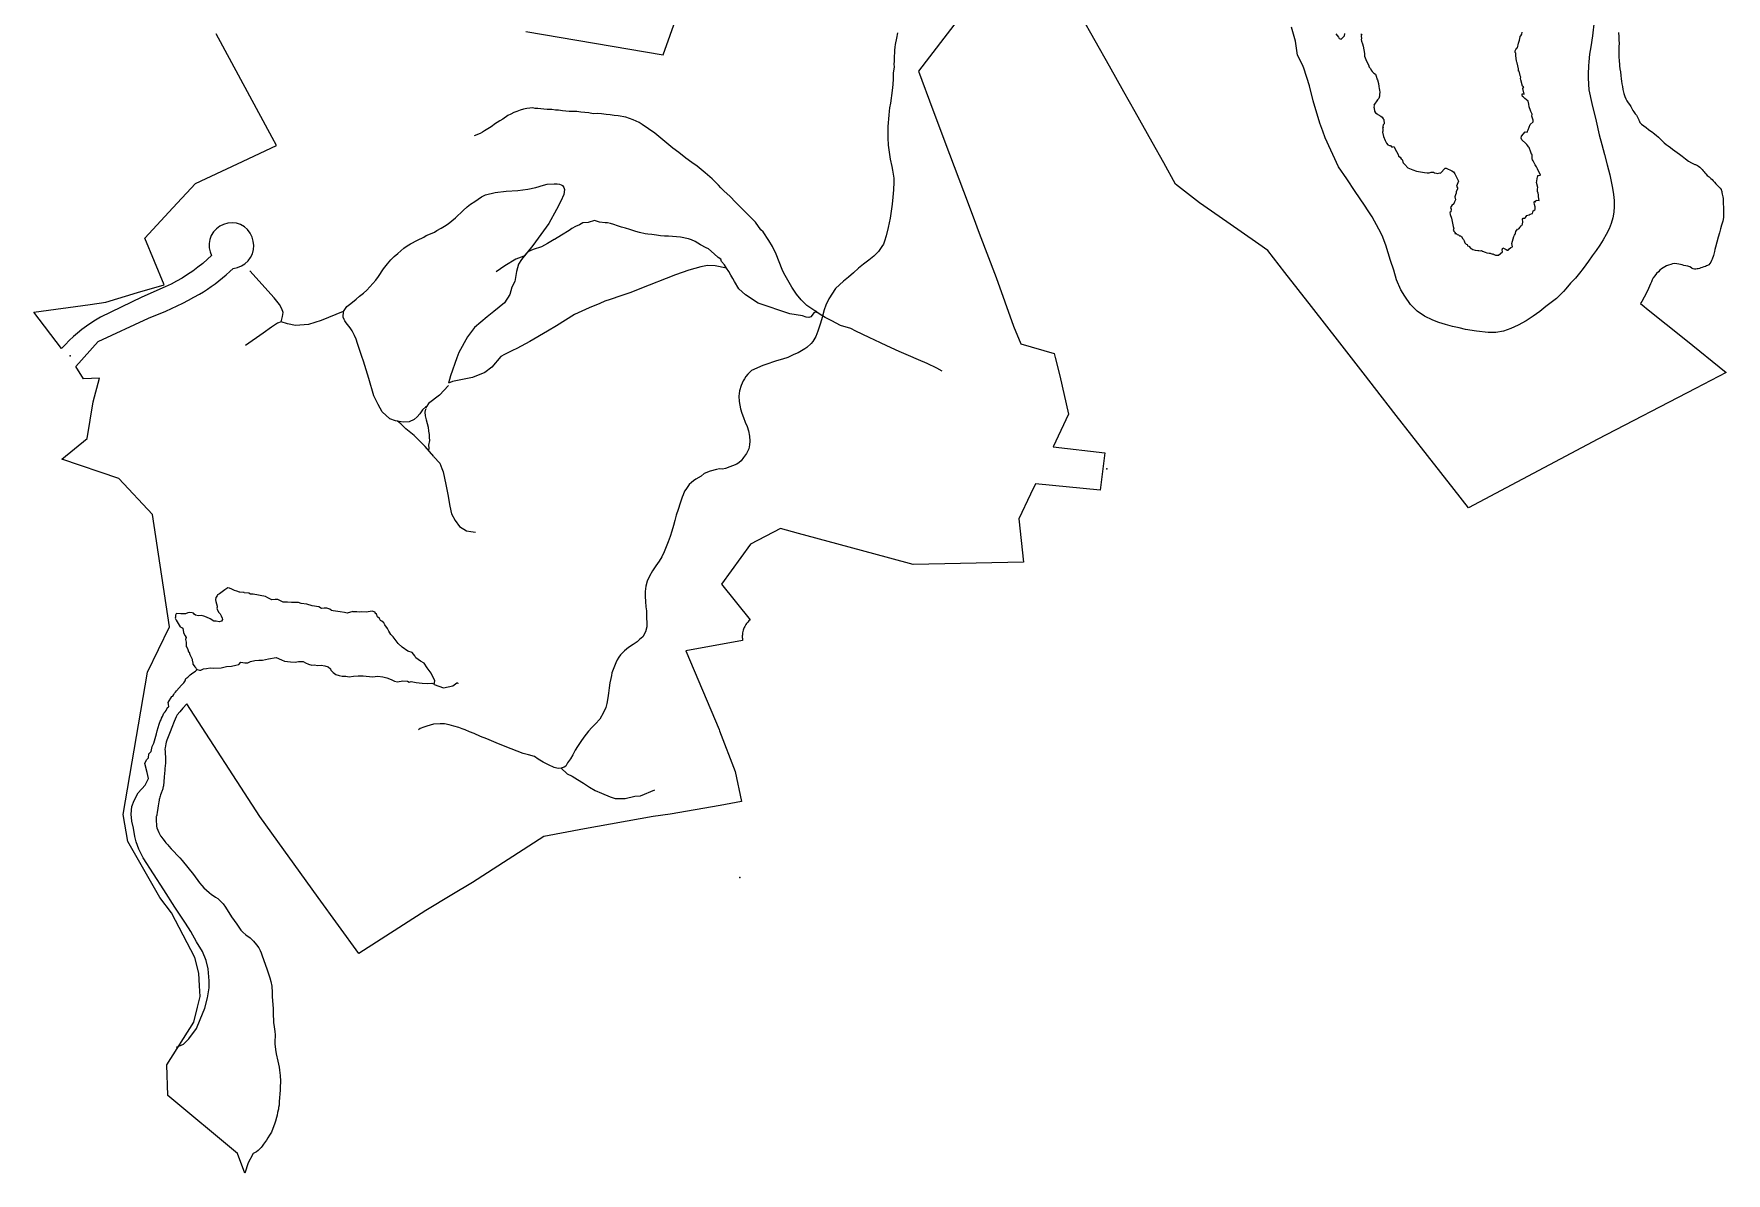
# Model space of a CAD drawing. Header units: inches. Extents: x 11269096 to 11303252, y 3653903 to 3686752.
# Drawn here: x 11270849 to 11274791, y 3675170 to 3677823 of the extents above; entities that cross this region are included whole.
import ezdxf

# ---------------------------------------------------------------- set-up
doc = ezdxf.new("R2010")
doc.units = ezdxf.units.IN
doc.header["$MEASUREMENT"] = 0
for name, color, linetype in [('Park', 105, 'Continuous'), ('RecreationAccess', 231, 'Continuous'), ('Trail', 202, 'Continuous')]:
    doc.layers.add(name, color=color, linetype=linetype)

msp = doc.modelspace()

# ---------------------------------------------------------------- linework, layer by layer
at = {"layer": 'Park'}
for points in [[(11271995, 3677828.2), (11272315.1, 3677774.4), (11272408.9, 3678038.7)], [(11274540.7, 3677825.9), (11274540.8, 3677822.9), (11274540.9, 3677819.6), (11274541.1, 3677815.6), (11274541.3, 3677810.7), (11274541.5, 3677806.6), (11274541.7, 3677802.9), (11274541.7, 3677799.3), (11274541.5, 3677794.8), (11274541.4, 3677790), (11274541.2, 3677785.1), (11274541.1, 3677780.6), (11274541.1, 3677776.6), (11274541.3, 3677772.6), (11274541.5, 3677767.9), (11274541.9, 3677762), (11274542.1, 3677757.5), (11274542.4, 3677753.9), (11274542.7, 3677750.9), (11274543.1, 3677748.2), (11274543.9, 3677741.7), (11274544.8, 3677734.4), (11274545.7, 3677726.4), (11274546.7, 3677718.2), (11274547.5, 3677712.7), (11274548.5, 3677707), (11274549.6, 3677700.6), (11274550.9, 3677693.4), (11274552, 3677687), (11274552.7, 3677684.2), (11274553.3, 3677681.7), (11274555, 3677676.8), (11274557.3, 3677671.6), (11274560, 3677666.9), (11274563.1, 3677662.6), (11274566.2, 3677658.4), (11274569.1, 3677654.2), (11274570.8, 3677651.1), (11274572.4, 3677647.9), (11274574.1, 3677644.7), (11274576.1, 3677641.4), (11274579.2, 3677637.1), (11274582.1, 3677633.3), (11274585, 3677628.9), (11274587.9, 3677622.6), (11274588, 3677622.2), (11274588.1, 3677621.8), (11274588.2, 3677621.5), (11274588.3, 3677621.2), (11274590.4, 3677616.9), (11274594.4, 3677612.7), (11274599.4, 3677608.6), (11274604.7, 3677604.6), (11274610.4, 3677600.4), (11274615.7, 3677596.7), (11274619.8, 3677593.7), (11274621.2, 3677592.6), (11274627.9, 3677587.4), (11274633.9, 3677582.1), (11274638.6, 3677577.4), (11274642.8, 3677573.2), (11274647.1, 3677569.2), (11274651.4, 3677565.6), (11274656.2, 3677561.9), (11274661.2, 3677558.2), (11274666.3, 3677554.6), (11274671.7, 3677550.6), (11274676.9, 3677546.9), (11274682.3, 3677542.9), (11274688.5, 3677538.2), (11274696.5, 3677532.1), (11274703.6, 3677526.9), (11274710.6, 3677522.6), (11274718.5, 3677519), (11274719.6, 3677518.6), (11274719.9, 3677518.4), (11274721.3, 3677517.9), (11274722.6, 3677517.4), (11274723.9, 3677516.8), (11274724.5, 3677516.4), (11274726.8, 3677515.1), (11274729.5, 3677512.9), (11274732.3, 3677510.2), (11274735.5, 3677507), (11274738, 3677504.2), (11274740, 3677501.6), (11274741.8, 3677499.2), (11274743.7, 3677496.8), (11274747.3, 3677493.2), (11274751.4, 3677489.7), (11274755.3, 3677486.5), (11274758.5, 3677483.8), (11274760.9, 3677481.1), (11274763.7, 3677477.9), (11274766.8, 3677474.1), (11274770.7, 3677470), (11274774.3, 3677466.5), (11274777.3, 3677463.5), (11274779.4, 3677460.4), (11274780.7, 3677456.8), (11274780.8, 3677456.4), (11274780.8, 3677456.1), (11274780.9, 3677455.9), (11274780.9, 3677455.6), (11274781.1, 3677454.3), (11274781.3, 3677452.9), (11274781.6, 3677451.5), (11274781.9, 3677450), (11274782.8, 3677446.3), (11274783.6, 3677443.1), (11274784.2, 3677439.6), (11274784.5, 3677435.2), (11274784.5, 3677430.6), (11274784.5, 3677430.1), (11274784.5, 3677428.9), (11274784.4, 3677425.2), (11274785.3, 3677421.4), (11274785.2, 3677395.1), (11274783.1, 3677386.5), (11274780.7, 3677377.7), (11274778.2, 3677368.8), (11274775.5, 3677359.7), (11274772.5, 3677349.8), (11274769.3, 3677337.8), (11274766.3, 3677325.9), (11274765.1, 3677320.9), (11274763.9, 3677316.1), (11274761.4, 3677307.2), (11274758.3, 3677298.4), (11274756.9, 3677295), (11274755.2, 3677291.6), (11274753.1, 3677288.4), (11274750.5, 3677285.4), (11274748.1, 3677283.6), (11274745.6, 3677282.4), (11274742.7, 3677281.5), (11274739.5, 3677280.4), (11274735.6, 3677278.9), (11274732.2, 3677277.8), (11274729, 3677276.9), (11274725.9, 3677276.1), (11274723.3, 3677275.5), (11274720.4, 3677275.1), (11274717.4, 3677275.1), (11274714.1, 3677275.8), (11274712.9, 3677276.3), (11274712, 3677276.9), (11274711.3, 3677277.6), (11274710.5, 3677278.4), (11274706.4, 3677280.8), (11274701.9, 3677282.3), (11274697.1, 3677283.1), (11274692.5, 3677283.9), (11274688.7, 3677284.9), (11274685, 3677285.9), (11274681.1, 3677286.9), (11274676.5, 3677287.8), (11274671.1, 3677288), (11274666.5, 3677287.4), (11274662.1, 3677286.1), (11274657.1, 3677284.4), (11274652.3, 3677282.5), (11274648, 3677280.4), (11274644.3, 3677278), (11274640.9, 3677275.6), (11274637, 3677272.4), (11274633.3, 3677268.9), (11274629.3, 3677264.7), (11274624.9, 3677259.6), (11274621.3, 3677254.6), (11274619, 3677250.1), (11274617.2, 3677245.7), (11274615.3, 3677240.9), (11274610.4, 3677230.2), (11274605.3, 3677219.9), (11274600, 3677209.8), (11274594.7, 3677199.9), (11274592.4, 3677196.6), (11274591.6, 3677195.2), (11274600.4, 3677188.1), (11274606, 3677183.6), (11274697.4, 3677110.2), (11274791.2, 3677034.7), (11274719.5, 3676997.3), (11274492.3, 3676878.7), (11274191, 3676718.9), (11274157.7, 3676761.6), (11274095.4, 3676841.3), (11274022.6, 3676934.4), (11273971.8, 3676999.5), (11273950.9, 3677026.3), (11273891, 3677103.2), (11273825.1, 3677187.9), (11273763.4, 3677267), (11273723.4, 3677318.4), (11273702.6, 3677332.9), (11273627.8, 3677385), (11273564.3, 3677429.2), (11273508.3, 3677473.1), (11273481.3, 3677522.6), (11273454.1, 3677570.9), (11273414.7, 3677641.2), (11273388.5, 3677687.8), (11273354.8, 3677747.7), (11273254.9, 3677925.6)], [(11273002.1, 3677856.6), (11272910, 3677736.4), (11272943.7, 3677646.3), (11272982.3, 3677543.1), (11273014.7, 3677456.3), (11273037.1, 3677396.6), (11273051.2, 3677359.1), (11273090.5, 3677255.2), (11273131.4, 3677142.2), (11273148.7, 3677101.1), (11273226.1, 3677078.2), (11273228.2, 3677069.6), (11273238.8, 3677026.3), (11273259.4, 3676937.6), (11273224, 3676860.9), (11273344.3, 3676847.2), (11273333.3, 3676760.1), (11273182.2, 3676774.9), (11273170.9, 3676750.9), (11273143.8, 3676693.3), (11273154.2, 3676592.5), (11272897.3, 3676587.2), (11272843.5, 3676601.8), (11272720, 3676635.4), (11272630.5, 3676659.7), (11272588.8, 3676671.1), (11272518.5, 3676634.6), (11272450.9, 3676541.5), (11272518.2, 3676458.4), (11272515, 3676455.7), (11272512.3, 3676452.6), (11272509.5, 3676449.5), (11272508, 3676447.3), (11272506.9, 3676445.7), (11272505.5, 3676443.1), (11272504.1, 3676440.3), (11272502.6, 3676436.9), (11272501.8, 3676433.9), (11272500.9, 3676431), (11272500.2, 3676427.7), (11272499.7, 3676423.7), (11272499.6, 3676421.1), (11272499.6, 3676417.4), (11272499.8, 3676414.6), (11272500.4, 3676410.4), (11272367.7, 3676385.8), (11272445.9, 3676202.5), (11272446.8, 3676200.1), (11272482.6, 3676105.3), (11272497.9, 3676035.3), (11272448.4, 3676025.6), (11272331.7, 3676005.4), (11272291.8, 3676000), (11272131.9, 3675971.3), (11272037.3, 3675953.9), (11271871.2, 3675846.9), (11271822.7, 3675817.5), (11271762.8, 3675781.1), (11271606.4, 3675681.2), (11271511.5, 3675811.8), (11271375.8, 3676000), (11271205.5, 3676262.9), (11271196.5, 3676252.5), (11271189.1, 3676243.8), (11271183.6, 3676236.9), (11271180.8, 3676232.4), (11271178.4, 3676227.1), (11271176, 3676221.4), (11271171.2, 3676207.8), (11271166.8, 3676197.1), (11271161.9, 3676186), (11271158.8, 3676178.3), (11271157.5, 3676173.7), (11271156.5, 3676169.1), (11271155, 3676160.1), (11271154.9, 3676157), (11271155, 3676152), (11271155.4, 3676145.6), (11271155.8, 3676140.3), (11271155.9, 3676135.6), (11271156, 3676129.1), (11271155.8, 3676125.4), (11271155.3, 3676117.7), (11271154.8, 3676112.9), (11271154.4, 3676108.2), (11271153.1, 3676092.8), (11271152.3, 3676081.1), (11271152, 3676078.4), (11271151.6, 3676075.1), (11271151.2, 3676072), (11271150.7, 3676069.4), (11271150.5, 3676068.4), (11271150.1, 3676067), (11271149.5, 3676064.5), (11271148.8, 3676062.5), (11271148.2, 3676060.5), (11271147.4, 3676058.3), (11271146.7, 3676056.6), (11271145.8, 3676054.7), (11271144.1, 3676050.4), (11271143.3, 3676047.4), (11271142.6, 3676044.9), (11271142, 3676042.4), (11271141.6, 3676040.1), (11271141.1, 3676037.9), (11271140.5, 3676034.5), (11271139.7, 3676029.6), (11271138.9, 3676025.2), (11271138.1, 3676019.4), (11271136.7, 3676009.6), (11271136.6, 3676008.6), (11271136.1, 3676005.9), (11271135.6, 3676003.3), (11271134.9, 3676000.7), (11271134.7, 3676000.5), (11271134.4, 3676000), (11271134.2, 3675997.1), (11271134.4, 3675989.8), (11271135.2, 3675981.1), (11271135.4, 3675977.9), (11271136.1, 3675973.8), (11271137.9, 3675968.4), (11271140.4, 3675962.9), (11271144.6, 3675955.3), (11271145, 3675954.5), (11271149.6, 3675948.2), (11271150.3, 3675947.3), (11271154.8, 3675941.9), (11271157.1, 3675939.2), (11271161.2, 3675934.5), (11271164, 3675931.3), (11271169.6, 3675925.1), (11271189.1, 3675904.1), (11271195, 3675897.4), (11271221.5, 3675864.8), (11271235.1, 3675846.1), (11271240.5, 3675839.2), (11271245.5, 3675833.9), (11271251.2, 3675828.6), (11271257.8, 3675823.1), (11271263.1, 3675818.9), (11271267.1, 3675816), (11271272.4, 3675812.6), (11271277.7, 3675809), (11271282.9, 3675804.9), (11271290.4, 3675797), (11271295.9, 3675789), (11271309.9, 3675766.9), (11271322.1, 3675749.1), (11271328.2, 3675740.2), (11271331.8, 3675735.6), (11271336.1, 3675730.7), (11271343.1, 3675725), (11271353.1, 3675717.6), (11271361.1, 3675710.2), (11271368.2, 3675701.4), (11271373.1, 3675694.5), (11271376.7, 3675688.2), (11271379.1, 3675682.6), (11271381.6, 3675675.8), (11271391.8, 3675645.7), (11271398.9, 3675624.5), (11271401.7, 3675615.6), (11271403.4, 3675604.9), (11271404.3, 3675590.6), (11271404.8, 3675581.2), (11271406.7, 3675551.9), (11271407.2, 3675536.8), (11271407.3, 3675526.7), (11271407.8, 3675519.6), (11271408.4, 3675515.8), (11271410.7, 3675499.8), (11271411.2, 3675491.8), (11271411.2, 3675487.5), (11271410.7, 3675478.6), (11271410.7, 3675470.6), (11271412.1, 3675457.7), (11271414.1, 3675447.1), (11271417.9, 3675430.4), (11271420.6, 3675416.4), (11271421.6, 3675409.8), (11271423.2, 3675397.1), (11271423.9, 3675383.8), (11271423.5, 3675369), (11271423.1, 3675362.6), (11271421.2, 3675336.1), (11271420.5, 3675328.3), (11271419.6, 3675322.3), (11271419, 3675318.3), (11271418.5, 3675316.1), (11271417.3, 3675310.5), (11271415.9, 3675304.4), (11271414.5, 3675299.3), (11271412.3, 3675290.9), (11271410.8, 3675286.1), (11271408, 3675277.6), (11271406.4, 3675273.8), (11271402.6, 3675265.1), (11271398.6, 3675258.4), (11271394.7, 3675251.7), (11271391.1, 3675246.3), (11271389.3, 3675243.6), (11271384.6, 3675237), (11271381.3, 3675232.4), (11271378.6, 3675229.3), (11271375.8, 3675226.1), (11271371.8, 3675222.1), (11271368.4, 3675219.2), (11271358.4, 3675214.3), (11271359.5, 3675213), (11271358.7, 3675212.5), (11271348.6, 3675193.4), (11271341.1, 3675169.6), (11271323.6, 3675215.5), (11271161.8, 3675350.8), (11271159.4, 3675421.7), (11271221.8, 3675521.6), (11271230.6, 3675556.3), (11271236.5, 3675581.2), (11271235.6, 3675605.7), (11271233.9, 3675635.4), (11271224.5, 3675671.5), (11271170, 3675775.7), (11271142.8, 3675811.8), (11271068, 3675941.7), (11271057.8, 3676005), (11271113.8, 3676336.3), (11271165.5, 3676441.7), (11271125.8, 3676703.6), (11271047, 3676787.4), (11270914.4, 3676832.4), (11270973.7, 3676880.5), (11270987.6, 3676965.8), (11271002.1, 3677021.2), (11270965.2, 3677019.6), (11270947.3, 3677048.2), (11270999.4, 3677106.9), (11271116.2, 3677160.7), (11271129.8, 3677166), (11271143.3, 3677171.6), (11271156.7, 3677177.3), (11271170, 3677183.3), (11271183.2, 3677189.5), (11271196.4, 3677195.9), (11271209.4, 3677202.6), (11271222.3, 3677209.4), (11271235, 3677216.4), (11271244.4, 3677222.3), (11271253.7, 3677228.4), (11271262.8, 3677234.7), (11271271.7, 3677241.2), (11271280.5, 3677247.9), (11271289.1, 3677254.9), (11271297.6, 3677262), (11271305.8, 3677269.4), (11271313.9, 3677276.9), (11271323.7, 3677278.9), (11271332.8, 3677282.4), (11271341.1, 3677287.6), (11271348.3, 3677294.3), (11271354.1, 3677302.2), (11271358.4, 3677311), (11271360.9, 3677320.5), (11271361.5, 3677330.3), (11271360.3, 3677340), (11271357.9, 3677349.9), (11271353.5, 3677359.1), (11271347.4, 3677367.1), (11271339.8, 3677373.8), (11271331, 3677378.8), (11271321.3, 3677381.9), (11271311.3, 3677383.1), (11271301.2, 3677382.1), (11271291.5, 3677379.2), (11271282.5, 3677375), (11271274.5, 3677369.2), (11271267.8, 3677361.9), (11271262.6, 3677353.5), (11271259.1, 3677344.3), (11271257.5, 3677334.5), (11271257.8, 3677324.6), (11271260, 3677315), (11271263.5, 3677306.9), (11271254, 3677298.1), (11271242.9, 3677288.5), (11271231.3, 3677279.3), (11271219.4, 3677270.6), (11271207.3, 3677262.2), (11271194.8, 3677254.4), (11271182, 3677247), (11271168.9, 3677240.1), (11271155.6, 3677233.7), (11271100.8, 3677209.7), (11271004.5, 3677163.3), (11270993.4, 3677156.6), (11270982.5, 3677149.6), (11270971.9, 3677142.1), (11270961.5, 3677134.4), (11270951.4, 3677126.3), (11270941.6, 3677117.8), (11270932, 3677109), (11270922.8, 3677099.9), (11270913.9, 3677090.4), (11270849.4, 3677175.2), (11270980.9, 3677192.5), (11271017.4, 3677198.3), (11271091, 3677220.5), (11271152.6, 3677238.2), (11271107.7, 3677346.9), (11271173.4, 3677417.6), (11271225.7, 3677474.7), (11271324.1, 3677520.7), (11271414.4, 3677563.2), (11271404.4, 3677581.7), (11271273.7, 3677823.4)]]:
    msp.add_lwpolyline(points, dxfattribs=at)
at = {"layer": 'RecreationAccess'}
for p in [(11270934, 3677073.5), (11273348.3, 3676809.9), (11272494.1, 3675858.5)]:
    msp.add_point(p, dxfattribs=at)
at = {"layer": 'Trail'}
for points in [[(11274484, 3677852.5), (11274479.6, 3677818.8), (11274475.7, 3677793.1), (11274473.2, 3677775.4), (11274471.2, 3677757.5), (11274470.5, 3677748.4), (11274469.9, 3677729.5), (11274469.8, 3677720), (11274471.2, 3677693), (11274478.2, 3677661), (11274488.2, 3677619.6), (11274495.7, 3677587.9), (11274501.6, 3677565.5), (11274507.8, 3677541.7), (11274514.2, 3677517.9), (11274519.9, 3677494.6), (11274523.5, 3677478.8), (11274526.4, 3677463.6), (11274528.6, 3677449.1), (11274530.1, 3677435.3), (11274530.7, 3677421.3), (11274529.9, 3677407.7), (11274527.5, 3677394.6), (11274523.7, 3677381.4), (11274518.4, 3677368.7), (11274511.8, 3677355.4), (11274505, 3677343.3), (11274497.1, 3677331.1), (11274488.5, 3677318.5), (11274479.4, 3677305.7), (11274470.4, 3677293.9), (11274458.1, 3677276.8), (11274449.4, 3677265.6), (11274440.3, 3677254.2), (11274428.5, 3677242.3), (11274417.8, 3677229), (11274412.3, 3677223), (11274395.9, 3677206.9), (11274371, 3677187.7), (11274357, 3677176.7), (11274341.9, 3677165.3), (11274325.1, 3677154.4), (11274306.7, 3677144.4), (11274289.9, 3677136.5), (11274272.4, 3677130.5), (11274254.9, 3677127.5), (11274236.5, 3677127.3), (11274209.6, 3677130.5), (11274184.3, 3677134.7), (11274169.1, 3677138.1), (11274153.8, 3677141.6), (11274137.3, 3677146.2), (11274121.9, 3677150.9), (11274107.6, 3677156.1), (11274088.7, 3677165.8), (11274071.8, 3677177.3), (11274056, 3677192.6), (11274042.5, 3677211.8), (11274033.7, 3677227), (11274023, 3677250.4), (11274016.8, 3677273), (11274009.3, 3677295), (11273998.3, 3677331), (11273989.6, 3677353.5), (11273982.4, 3677368.5), (11273966.3, 3677396.8), (11273957.5, 3677411.2), (11273949, 3677423.8), (11273926.8, 3677456), (11273908, 3677485.3), (11273888, 3677513.2), (11273857, 3677580.6), (11273851.5, 3677596.5), (11273844.6, 3677615.4), (11273829, 3677666.9), (11273820.8, 3677701.7), (11273807.8, 3677742.8), (11273804.5, 3677750.9), (11273792.9, 3677773.7), (11273788.4, 3677806), (11273779.1, 3677838.4)], [(11272860.8, 3677825.6), (11272858.7, 3677812.8), (11272855.9, 3677798.6), (11272854.8, 3677792), (11272854.2, 3677785.1), (11272854, 3677778.4), (11272853.6, 3677771.5), (11272853.4, 3677766), (11272853.3, 3677759.2), (11272852.9, 3677752.3), (11272853, 3677746.6), (11272851, 3677731.1), (11272850.9, 3677724.6), (11272851.2, 3677718.4), (11272850.3, 3677704.8), (11272848.9, 3677691.1), (11272844.9, 3677661.4), (11272842.5, 3677651.1), (11272841.9, 3677642.9), (11272840.8, 3677633.6), (11272838.4, 3677607.3), (11272838.4, 3677580.6), (11272839.1, 3677564), (11272843.8, 3677531), (11272847.6, 3677514.2), (11272849.5, 3677505.3), (11272851.2, 3677496), (11272852.3, 3677486.7), (11272852.7, 3677477.6), (11272851.9, 3677459.7), (11272850.1, 3677442.9), (11272848.3, 3677426.6), (11272846.2, 3677410.1), (11272843.6, 3677393.8), (11272839.2, 3677372.3), (11272835, 3677352.8), (11272831.1, 3677340.2), (11272828.4, 3677333.4), (11272824.9, 3677327.7), (11272816.5, 3677316.5), (11272805.6, 3677305.4), (11272794.1, 3677296.2), (11272782.1, 3677286.7), (11272770.6, 3677277.5), (11272758.6, 3677266.2), (11272746.8, 3677256.7), (11272735.1, 3677247.2), (11272716.7, 3677229.8), (11272701.1, 3677205.9), (11272694.4, 3677191.4), (11272690.5, 3677180.2), (11272685.9, 3677162.6), (11272682.1, 3677149.3), (11272675.7, 3677130.7), (11272670.7, 3677117.8), (11272663.8, 3677106.2), (11272659.9, 3677101.5), (11272650.2, 3677092.5), (11272645, 3677089.4), (11272629.8, 3677080), (11272619.3, 3677076), (11272605.7, 3677069.5), (11272593.1, 3677065.7), (11272579.5, 3677061.5), (11272572.6, 3677058.9), (11272559, 3677054.9), (11272547.7, 3677050.7), (11272521.3, 3677038.8), (11272512.2, 3677030.1), (11272508.1, 3677025.2), (11272504.7, 3677019.9), (11272501.6, 3677014.6), (11272498.9, 3677009.4), (11272496.6, 3677003.7), (11272493.3, 3676991.9), (11272492.2, 3676985.6), (11272491.6, 3676979.1), (11272492.2, 3676966.4), (11272495.5, 3676949.4), (11272498.8, 3676939.7), (11272502.4, 3676929.7), (11272506.6, 3676918.5), (11272510.7, 3676908.4), (11272514, 3676898.5), (11272516.3, 3676886.1), (11272516.9, 3676874.6), (11272516.5, 3676866), (11272514.4, 3676856.3), (11272509.6, 3676845.3), (11272502.4, 3676836.4), (11272497.1, 3676828.7), (11272492, 3676824.7), (11272486.5, 3676821.2), (11272460.4, 3676811.1), (11272453.2, 3676809.1), (11272446.6, 3676810), (11272439.8, 3676808.5), (11272425.1, 3676804.3), (11272411, 3676798.9), (11272403.5, 3676792.8), (11272391.4, 3676786.2), (11272386, 3676782.3), (11272381, 3676778.1), (11272376.1, 3676773.2), (11272367.9, 3676762.2), (11272365, 3676757.6), (11272361.7, 3676749.3), (11272359.4, 3676744.2), (11272354.6, 3676730.2), (11272349.8, 3676715.5), (11272345.9, 3676702.3), (11272342.7, 3676689.5), (11272339.5, 3676677.9), (11272335.6, 3676665.1), (11272331.4, 3676652.5), (11272327.1, 3676640.3), (11272322.4, 3676628.1), (11272317.5, 3676616.8), (11272312.1, 3676605.3), (11272305.8, 3676594.7), (11272298.5, 3676583.8), (11272290.6, 3676572.1), (11272283.1, 3676560), (11272277.9, 3676548.1), (11272274.7, 3676536.6), (11272273, 3676524.4), (11272273.1, 3676513), (11272274.4, 3676500.9), (11272275, 3676488.8), (11272276.3, 3676478.9), (11272276.4, 3676463.3), (11272277.2, 3676451.6), (11272277, 3676441.6), (11272274, 3676430.1), (11272267.9, 3676418.7), (11272260, 3676412.5), (11272254.5, 3676407), (11272245.1, 3676400.8), (11272234.8, 3676394.2), (11272224.8, 3676385.9), (11272215.9, 3676377), (11272211.9, 3676371.6), (11272208.4, 3676365.5), (11272205.2, 3676358.2), (11272200.3, 3676346.5), (11272196, 3676334.5), (11272194.6, 3676328.4), (11272193.1, 3676321.7), (11272191, 3676311.8), (11272189.2, 3676300), (11272187.9, 3676287.8), (11272186.3, 3676276.6), (11272184.3, 3676263.7), (11272181.9, 3676254), (11272176.4, 3676242.1), (11272167.4, 3676226.6), (11272157.9, 3676216.2), (11272149.4, 3676207.3), (11272141.1, 3676198.6), (11272130.4, 3676184.9), (11272123.2, 3676174.6), (11272120.4, 3676170.6), (11272116, 3676163.5), (11272110.4, 3676154.5), (11272105, 3676144), (11272099.1, 3676134.8), (11272092.8, 3676125.6), (11272088.3, 3676117.8), (11272084.3, 3676115.2), (11272078, 3676112.9), (11272070.8, 3676111.9), (11272061, 3676114.1), (11272047.8, 3676120.2), (11272035.4, 3676126.6), (11272024.3, 3676133.5), (11272015.3, 3676139.7), (11272001.9, 3676143.9), (11271989.5, 3676147.2), (11271947.4, 3676162.9), (11271926, 3676171.8), (11271915.5, 3676176.8), (11271904.2, 3676180.8), (11271889.5, 3676186.6), (11271875.4, 3676193.3), (11271864.4, 3676197.1), (11271854.4, 3676201.8), (11271846.9, 3676204.6), (11271839.6, 3676207.8), (11271828, 3676210.6), (11271816.8, 3676213.8), (11271806.1, 3676215.7), (11271795.6, 3676216), (11271780.2, 3676215), (11271772.3, 3676213.3), (11271765, 3676210.9), (11271758, 3676208.5), (11271749.2, 3676205), (11271745, 3676202.2)], [(11273882.1, 3677823.4), (11273888.3, 3677815.3), (11273890.1, 3677812.4), (11273894.8, 3677810.9), (11273895.8, 3677812.4), (11273902.3, 3677818.6), (11273902.9, 3677823.6)], [(11273940.4, 3677823.2), (11273942.4, 3677821.5), (11273940.7, 3677818.1), (11273941.6, 3677811.4), (11273941.4, 3677810.2), (11273941.9, 3677806), (11273944.5, 3677799.6), (11273945.4, 3677794.6), (11273947.5, 3677786.1), (11273948.7, 3677777), (11273948.8, 3677771.3), (11273951.9, 3677763.1), (11273954.1, 3677758.2), (11273957.8, 3677751.1), (11273959.9, 3677745.1), (11273962.5, 3677742.3), (11273964.4, 3677738.6), (11273966.6, 3677735.3), (11273970.6, 3677731.5), (11273974.1, 3677729.4), (11273976.6, 3677722.4), (11273977.7, 3677718), (11273979.4, 3677716.2), (11273981.6, 3677707.7), (11273981.9, 3677700.6), (11273983.3, 3677695.9), (11273983.4, 3677691.8), (11273984.7, 3677687), (11273984, 3677682.1), (11273983.4, 3677678.3), (11273982.4, 3677672.7), (11273979.1, 3677669.1), (11273977.8, 3677666.8), (11273972.1, 3677659.5), (11273970.7, 3677657.2), (11273971.6, 3677655.2), (11273970.7, 3677652.2), (11273971.7, 3677649.9), (11273972.4, 3677643.1), (11273974.8, 3677638.8), (11273978, 3677636.7), (11273980.1, 3677634.9), (11273986.9, 3677631.3), (11273990.1, 3677629.2), (11273992.4, 3677625.1), (11273994, 3677623.4), (11273994.6, 3677613.6), (11273992.2, 3677611), (11273991.8, 3677607.6), (11273992.5, 3677605.5), (11273991, 3677603.4), (11273991.8, 3677601.1), (11273991.4, 3677596.5), (11273990.7, 3677594.4), (11273992.8, 3677583.6), (11273996.7, 3677574.7), (11274000.4, 3677568.2), (11274003.5, 3677564.4), (11274007.3, 3677563.2), (11274009.2, 3677562.9), (11274011.5, 3677559.6), (11274014.9, 3677560), (11274017.2, 3677560.6), (11274023.7, 3677548.9), (11274027.1, 3677542.2), (11274028.3, 3677537.9), (11274031.7, 3677535.9), (11274034, 3677532), (11274036.5, 3677530.1), (11274039.1, 3677522.5), (11274042.6, 3677518.6), (11274049.8, 3677510.9), (11274061.4, 3677506.7), (11274069.7, 3677503), (11274088.8, 3677500.3), (11274094.4, 3677499.7), (11274099.5, 3677499.7), (11274104.2, 3677500.7), (11274109.7, 3677501.3), (11274111.7, 3677499.7), (11274116.9, 3677498.2), (11274119.4, 3677498.1), (11274123.2, 3677499.5), (11274126, 3677498.6), (11274136.5, 3677510.4), (11274138.7, 3677509.9), (11274152.6, 3677504), (11274156.5, 3677502), (11274159.2, 3677497.4), (11274162.6, 3677490.5), (11274167.5, 3677479.8), (11274164.7, 3677471.8), (11274163, 3677468.2), (11274165.1, 3677464.2), (11274165.2, 3677461.3), (11274162.6, 3677456.1), (11274162.7, 3677451.5), (11274161.4, 3677450.2), (11274159.5, 3677443.6), (11274160.6, 3677436.5), (11274158.7, 3677431.9), (11274156.8, 3677426.9), (11274152.6, 3677423.4), (11274148.9, 3677418.6), (11274150.9, 3677415), (11274150.1, 3677408.5), (11274147.8, 3677407.2), (11274148.2, 3677402.3), (11274151.4, 3677393.7), (11274153.3, 3677385.8), (11274155.4, 3677374.6), (11274156.6, 3677369.3), (11274155.4, 3677366), (11274156.7, 3677363.8), (11274159.9, 3677360.7), (11274159.4, 3677358.4), (11274162.3, 3677357.8), (11274164.5, 3677356.1), (11274167.4, 3677355.1), (11274169.8, 3677353), (11274172.2, 3677352.5), (11274175, 3677351.2), (11274178, 3677345.8), (11274179.5, 3677344.3), (11274180.9, 3677340.8), (11274182.4, 3677336.4), (11274185.8, 3677333), (11274187.6, 3677332.1), (11274189, 3677329.6), (11274191.8, 3677328.6), (11274196.2, 3677323.2), (11274199, 3677322.5), (11274201.5, 3677320.5), (11274206.7, 3677319), (11274212.5, 3677318.7), (11274214.8, 3677318.3), (11274219, 3677317.9), (11274221.3, 3677318.5), (11274223.8, 3677317), (11274229.7, 3677314.9), (11274234.1, 3677313.3), (11274239.3, 3677311.9), (11274241.7, 3677312.1), (11274247, 3677310), (11274248.5, 3677311), (11274251, 3677309.3), (11274254, 3677307.6), (11274261.1, 3677307.8), (11274270, 3677315.5), (11274269.1, 3677320), (11274271.1, 3677324.3), (11274279, 3677320.7), (11274281.5, 3677319), (11274283.7, 3677319.4), (11274284.9, 3677321.6), (11274289.5, 3677325.7), (11274293.2, 3677327), (11274292.3, 3677334.7), (11274296.6, 3677351.2), (11274297.9, 3677353.8), (11274299.8, 3677356.4), (11274300.7, 3677359.1), (11274301.5, 3677362.5), (11274305.1, 3677368.1), (11274308.6, 3677368.9), (11274311.4, 3677372.7), (11274312.8, 3677376), (11274315.6, 3677376.7), (11274316.9, 3677379.5), (11274317.5, 3677384.9), (11274317.1, 3677391.3), (11274318.3, 3677394), (11274321.3, 3677393.5), (11274323.6, 3677395), (11274326.7, 3677399.7), (11274332.1, 3677401.3), (11274334.6, 3677402.8), (11274340.1, 3677405), (11274342, 3677410.7), (11274345.5, 3677413), (11274346.7, 3677414.8), (11274346.2, 3677420.2), (11274345, 3677425.8), (11274343.9, 3677430.1), (11274344.9, 3677433.1), (11274347.3, 3677431.8), (11274348.7, 3677435.4), (11274355.9, 3677435), (11274354.3, 3677443.3), (11274354.3, 3677448.3), (11274353.1, 3677452.3), (11274352, 3677455.7), (11274352.1, 3677458.7), (11274351.7, 3677462.4), (11274352.6, 3677465), (11274349.5, 3677476.9), (11274350, 3677480.1), (11274350.9, 3677486.2), (11274351.9, 3677489.2), (11274352.5, 3677491.3), (11274352.4, 3677493.4), (11274359.1, 3677494.2), (11274352.1, 3677508.4), (11274349.1, 3677513.4), (11274346.7, 3677518.2), (11274342, 3677527.6), (11274340.2, 3677529.5), (11274339.3, 3677532), (11274339, 3677541.9), (11274337.6, 3677543.2), (11274336.2, 3677547.5), (11274332.3, 3677558), (11274330.8, 3677559.8), (11274329.5, 3677562.4), (11274326.6, 3677565.6), (11274324.7, 3677567.4), (11274315.4, 3677576.6), (11274313.4, 3677580.3), (11274314.6, 3677584.7), (11274323.2, 3677594.5), (11274327.6, 3677593.7), (11274328.8, 3677596.6), (11274329.9, 3677599.3), (11274334.8, 3677612), (11274341.6, 3677617.8), (11274341.9, 3677622.3), (11274338.6, 3677631.1), (11274339.3, 3677636.3), (11274336.4, 3677641.9), (11274335.4, 3677644.2), (11274332.2, 3677653.3), (11274331.6, 3677659.2), (11274330, 3677666.6), (11274326.3, 3677669), (11274322.1, 3677672.8), (11274318.9, 3677675.5), (11274317, 3677676.8), (11274316.2, 3677680.5), (11274316.2, 3677683.2), (11274317.6, 3677683.7), (11274320.6, 3677682.3), (11274317.4, 3677696.1), (11274319.1, 3677697.9), (11274319.7, 3677699.7), (11274316.8, 3677701.4), (11274312.6, 3677715.7), (11274312.4, 3677719.3), (11274312.9, 3677722.4), (11274311.7, 3677725.2), (11274311.4, 3677726), (11274308.9, 3677736.1), (11274308.5, 3677736.5), (11274307.7, 3677736.4), (11274307.3, 3677741.5), (11274304.2, 3677755.2), (11274303, 3677756.8), (11274303.8, 3677757.6), (11274302.8, 3677759.2), (11274301.5, 3677772.5), (11274301.3, 3677778.4), (11274300, 3677779.8), (11274299.8, 3677783.3), (11274301.2, 3677786.8), (11274303.6, 3677789.5), (11274304.4, 3677790.6), (11274305.3, 3677790.6), (11274307.9, 3677801.1), (11274309.7, 3677808.4), (11274311.7, 3677815.9), (11274311.7, 3677817.6), (11274312.7, 3677818.8), (11274314.9, 3677822.5), (11274316.2, 3677827)], [(11272672.6, 3677176.6), (11272666.3, 3677179.2), (11272649.9, 3677190.3), (11272636.4, 3677203.5), (11272625.7, 3677216.6), (11272614.6, 3677232.9), (11272605.4, 3677249), (11272596.4, 3677265.3), (11272592.5, 3677274.6), (11272578.3, 3677309.6), (11272569.7, 3677327.4), (11272561.3, 3677342.1), (11272547.9, 3677361.9), (11272543.1, 3677366.5), (11272530.3, 3677384.2), (11272516.7, 3677398.8), (11272510.9, 3677403.9), (11272497.9, 3677417.1), (11272484.3, 3677430.3), (11272470.6, 3677444.9), (11272457, 3677456.6), (11272449.4, 3677464.1), (11272444.5, 3677470.3), (11272429.4, 3677485.7), (11272412.9, 3677499.4), (11272394.1, 3677515.1), (11272382, 3677523.3), (11272367.8, 3677533.6), (11272351.8, 3677546.4), (11272337.6, 3677557), (11272324.1, 3677568.3), (11272310.2, 3677580.4), (11272295.8, 3677591.7), (11272266.7, 3677612.3), (11272259.2, 3677616.5), (11272252.5, 3677620), (11272245.5, 3677623), (11272237.2, 3677626), (11272228.2, 3677628.7), (11272210.6, 3677632.3), (11272201.5, 3677632.7), (11272191.8, 3677634.7), (11272182.1, 3677635.4), (11272171.9, 3677636.4), (11272161.6, 3677637.3), (11272151.9, 3677637.1), (11272142.1, 3677639.1), (11272132.6, 3677640.1), (11272123.3, 3677640.9), (11272114, 3677641.9), (11272104.8, 3677642.2), (11272096.6, 3677642.3), (11272088.9, 3677643.2), (11272080.9, 3677643.7), (11272071.1, 3677645.2), (11272064.8, 3677645.1), (11272056.1, 3677646.7), (11272045, 3677646.9), (11272037.6, 3677647.4), (11272030.6, 3677648.7), (11272023.6, 3677649), (11272017, 3677649.2), (11272011.6, 3677650.5), (11272004.8, 3677650), (11271997.9, 3677649.4), (11271990.1, 3677647.9), (11271982.2, 3677645.7), (11271974.3, 3677642.4), (11271967.2, 3677639.7), (11271960.4, 3677636.2), (11271953.8, 3677632.8), (11271941.5, 3677624.6), (11271935.1, 3677620.5), (11271928.8, 3677616.5), (11271922.6, 3677612.5), (11271916.6, 3677608.4), (11271910.6, 3677604.4), (11271899.4, 3677596.9), (11271894.3, 3677593.9), (11271888.9, 3677591.1), (11271882.7, 3677588.5), (11271877.4, 3677586.3), (11271875, 3677585.2)], [(11271762.4, 3676955.6), (11271762.1, 3676954.3), (11271754.4, 3676947.3), (11271748.5, 3676938.3), (11271742.6, 3676930.7), (11271735.4, 3676925.2), (11271723.3, 3676919.3), (11271710.2, 3676918.3), (11271700.7, 3676920.2), (11271696.4, 3676920.9), (11271692.1, 3676921.7), (11271678.5, 3676926.7), (11271661.1, 3676942.6), (11271651.2, 3676959.7), (11271641.2, 3676979.6), (11271629.3, 3677020.2), (11271617.1, 3677060.7), (11271613.3, 3677071.7), (11271603.2, 3677101.8), (11271599.9, 3677111.7), (11271596.5, 3677120.3), (11271591.1, 3677131.3), (11271586.3, 3677138.6), (11271577.2, 3677150), (11271574.1, 3677154.5), (11271572.1, 3677158.1), (11271570.1, 3677163.1), (11271570.3, 3677176.3), (11271573.7, 3677181.3), (11271578.3, 3677187.7), (11271584.8, 3677192.9), (11271591.8, 3677198.4), (11271599.8, 3677204.8), (11271608.3, 3677211.8), (11271616.9, 3677218.9), (11271625, 3677226.2), (11271645.6, 3677249), (11271652.1, 3677257.8), (11271664, 3677275.9), (11271673.2, 3677287.6), (11271681, 3677296.4), (11271688.5, 3677304.8), (11271697, 3677311.6), (11271704.2, 3677318), (11271711.5, 3677323.6), (11271719, 3677329), (11271727.1, 3677334), (11271743.2, 3677342.4), (11271757.7, 3677349.7), (11271763.4, 3677353.7), (11271773.6, 3677357), (11271782.4, 3677361.4), (11271788.3, 3677365.1), (11271798.3, 3677370.2), (11271806.2, 3677375.1), (11271814.3, 3677380.9), (11271822.9, 3677387.4), (11271831.5, 3677394.7), (11271849.6, 3677411.6), (11271858.7, 3677419.8), (11271866.8, 3677426.7), (11271876.5, 3677432.3), (11271884, 3677438.1), (11271892.3, 3677443.5), (11271901.5, 3677448.1), (11271924.1, 3677453.9), (11271949.6, 3677456.3), (11271976.4, 3677458.6), (11272000, 3677461.6), (11272018.8, 3677465.4), (11272036.5, 3677470.3), (11272045.2, 3677472.7), (11272061.5, 3677474.1), (11272068.6, 3677474), (11272074.1, 3677473.1), (11272077.7, 3677471.7), (11272081.1, 3677470.1), (11272084, 3677465.1), (11272085.6, 3677460.4), (11272084.2, 3677449), (11272076.9, 3677433.3), (11272066.5, 3677414.1), (11272049.3, 3677381.4), (11272011.8, 3677330), (11271985, 3677297.7), (11271978.4, 3677287), (11271976, 3677278.3), (11271973.6, 3677269.6), (11271969.8, 3677246), (11271963, 3677233.1), (11271957.8, 3677215.9), (11271945.8, 3677196.5), (11271920.9, 3677176.3), (11271913.2, 3677170), (11271905.1, 3677164.3), (11271876, 3677138.9), (11271859.8, 3677117.5), (11271839.4, 3677080.9), (11271834.3, 3677068.1), (11271819.6, 3677026.7), (11271815.6, 3677009.5)], [(11272965.2, 3677037.8), (11272952.5, 3677044.3), (11272930.1, 3677055.2), (11272909.8, 3677064.2), (11272886.8, 3677074.2), (11272865, 3677083.6), (11272836.4, 3677096.7), (11272821.1, 3677103.2), (11272794.9, 3677115.9), (11272764, 3677130.6), (11272752, 3677136.5), (11272728.6, 3677144), (11272707.9, 3677154.5), (11272692.7, 3677162.6), (11272684.9, 3677167.1), (11272674.3, 3677173.7), (11272672.6, 3677176.6), (11272669.9, 3677175.2), (11272667.3, 3677173.8), (11272659.4, 3677164.2), (11272654.9, 3677162.3), (11272648.2, 3677163), (11272639.6, 3677166.5), (11272610.2, 3677170.7), (11272536.4, 3677195.9), (11272506.7, 3677215.2), (11272491.2, 3677229.3), (11272481.1, 3677246.5), (11272477.4, 3677253.6), (11272473.2, 3677261.1), (11272468.3, 3677269.6), (11272462.6, 3677277.7), (11272457.8, 3677284.7), (11272451.5, 3677293.2), (11272449.5, 3677298.1), (11272443, 3677302.2), (11272434.3, 3677310.6), (11272420.8, 3677322.4), (11272415.7, 3677325), (11272402.4, 3677331.9), (11272389.5, 3677339.3), (11272381.6, 3677343.1), (11272373.9, 3677345.7), (11272355.9, 3677349.7), (11272337.3, 3677351.2), (11272327.7, 3677352.1), (11272318.5, 3677351.6), (11272308.7, 3677353), (11272299.6, 3677353.9), (11272289.1, 3677355.7), (11272279.9, 3677356.7), (11272273.1, 3677357.3), (11272260.2, 3677360.5), (11272251.6, 3677362.9), (11272237.8, 3677367.4), (11272227.8, 3677370.2), (11272218.1, 3677373), (11272209.2, 3677375.9), (11272200, 3677379.3), (11272192.6, 3677381.1), (11272185.5, 3677382.8), (11272180.3, 3677382.7), (11272166.6, 3677384.3), (11272155.5, 3677388.3), (11272140.4, 3677384), (11272128.4, 3677383), (11272120.6, 3677378.3), (11272111.1, 3677374.2), (11272102.2, 3677369.6), (11272096.3, 3677364.9), (11272078.3, 3677354.1), (11272062.1, 3677344.2), (11272061.5, 3677343.8), (11272045.8, 3677334.9), (11272038.7, 3677331), (11272031.9, 3677327.2), (11272012.5, 3677320.6), (11272000, 3677315.2), (11271990.9, 3677305.4), (11271972.2, 3677298.4), (11271946.8, 3677282.4), (11271926, 3677268.9)], [(11271425.3, 3677152.4), (11271428.6, 3677164.9), (11271429.9, 3677174.2), (11271427.3, 3677182.8), (11271421.3, 3677192.7), (11271408.8, 3677207.9), (11271352.6, 3677271.3)], [(11272462.6, 3677277.7), (11272436, 3677282.8), (11272418.5, 3677283.5), (11272403.3, 3677280.6), (11272375.4, 3677272.9), (11272344.1, 3677262), (11272261.1, 3677229.4), (11272239.6, 3677220.9), (11272216.4, 3677212.7), (11272191.9, 3677204.1), (11272179.2, 3677200.2), (11272167.6, 3677194.7), (11272143.2, 3677185.2), (11272108.4, 3677169.1), (11272066.8, 3677143.3), (11272046.1, 3677130.3), (11272005, 3677106.4), (11271974.4, 3677090.4), (11271964.6, 3677085.4), (11271955.2, 3677080.6), (11271945.8, 3677076.6), (11271936.8, 3677071.4), (11271916.1, 3677046.7), (11271900.1, 3677034.1), (11271871.4, 3677022.8), (11271824.6, 3677013), (11271815.6, 3677009.5)], [(11271570.1, 3677176.3), (11271518.4, 3677155.7), (11271489.3, 3677146.4), (11271459, 3677143.8), (11271440.5, 3677147.8), (11271425.3, 3677152.4)], [(11271425.3, 3677152.4), (11271416.7, 3677149.1), (11271402.8, 3677139.8), (11271383.7, 3677126), (11271342.1, 3677096.9)], [(11271815.4, 3677004), (11271794.3, 3676981.5), (11271769, 3676961.9), (11271765, 3676956.1), (11271761.9, 3676950.1)], [(11271761.7, 3676948.8), (11271760.5, 3676942.1), (11271761.2, 3676933.2), (11271763.2, 3676924.4), (11271765.4, 3676915.9), (11271767.6, 3676906.7), (11271769, 3676897.9), (11271770.1, 3676889.9), (11271770.3, 3676882.9), (11271770.6, 3676875.8), (11271769, 3676865.1), (11271769.8, 3676858.4), (11271768.8, 3676852.7)], [(11271780.9, 3676838.7), (11271760.8, 3676861.8), (11271748.2, 3676874.4), (11271735, 3676887.6), (11271715.8, 3676902.8), (11271704, 3676914.7), (11271696.3, 3676921)], [(11271781, 3676838.3), (11271794.9, 3676823.1), (11271799.5, 3676810.5), (11271802.8, 3676803.3), (11271808.8, 3676773.5), (11271814, 3676750.4), (11271818, 3676722.7), (11271822.6, 3676704.9), (11271830.6, 3676689.7), (11271841.1, 3676675.8), (11271857, 3676665.9), (11271866.9, 3676663.9), (11271878.1, 3676662.6)], [(11271781.1, 3676309.4), (11271781.6, 3676309.2), (11271782.3, 3676311.9), (11271783.2, 3676317), (11271779.6, 3676323.8), (11271775, 3676334.1), (11271765.6, 3676346.8), (11271758.8, 3676357.2), (11271750, 3676362.1), (11271739.2, 3676369.7), (11271736.8, 3676374.1), (11271730.4, 3676382.3), (11271720.2, 3676385.6), (11271707.2, 3676394.4), (11271697.8, 3676402.9), (11271691, 3676412.1), (11271686, 3676418.3), (11271681.2, 3676424), (11271676.4, 3676432.2), (11271673.5, 3676437.8), (11271667.2, 3676446.5), (11271664.7, 3676451.5), (11271660.1, 3676455.5), (11271657.1, 3676457.1), (11271654.9, 3676461.7), (11271650.2, 3676465.3), (11271647.7, 3676471.3), (11271644.1, 3676473.9), (11271644.1, 3676476), (11271637.7, 3676478.3), (11271623.3, 3676476.5), (11271613.3, 3676477.2), (11271606.8, 3676475.8), (11271601.4, 3676476.8), (11271593.1, 3676476.8), (11271592.7, 3676477.5), (11271579.1, 3676473.5), (11271573, 3676475.1), (11271562.6, 3676476.6), (11271546.5, 3676479.3), (11271543.1, 3676479.8), (11271538.6, 3676483), (11271532.1, 3676485.5), (11271525.7, 3676485.8), (11271519.7, 3676485), (11271513.5, 3676488.7), (11271497.9, 3676491.1), (11271485.2, 3676495.1), (11271472.1, 3676496.4), (11271466.2, 3676498.6), (11271460, 3676498.4), (11271449.9, 3676498.5), (11271439.9, 3676499.7), (11271430, 3676499.8), (11271420.8, 3676503.9), (11271418, 3676505.6), (11271411.6, 3676505.5), (11271404.1, 3676504.9), (11271394.2, 3676509.5), (11271388.7, 3676512.9), (11271360.2, 3676518), (11271354.1, 3676518.3), (11271350.1, 3676520.4), (11271339.4, 3676521.2), (11271339.3, 3676521.7), (11271328.9, 3676522.6), (11271328.8, 3676522.9), (11271322.6, 3676525.4), (11271316.5, 3676526.5), (11271310.9, 3676529.5), (11271305.1, 3676532.3), (11271301.6, 3676532.7), (11271294.4, 3676528.1), (11271281.7, 3676519.2), (11271277.3, 3676516.2), (11271276.1, 3676513.8), (11271273.4, 3676510.1), (11271272.6, 3676504.5), (11271273, 3676501.3), (11271276.7, 3676490.4), (11271276.3, 3676487.9), (11271275.4, 3676485.5), (11271276.4, 3676482.9), (11271279.7, 3676476.2), (11271283.5, 3676472.2), (11271285.8, 3676467.6), (11271288.4, 3676462.2), (11271288.6, 3676459.1), (11271286.8, 3676455.1), (11271281.1, 3676453.4), (11271274.3, 3676454.9), (11271268.3, 3676455), (11271260.4, 3676460.5), (11271251.6, 3676464.5), (11271245.6, 3676466.8), (11271239.6, 3676468.1), (11271233, 3676467.4), (11271225.7, 3676469.3), (11271223.2, 3676471.2), (11271221.3, 3676473.9), (11271218.2, 3676474.8), (11271212.4, 3676475.3), (11271207.7, 3676474.4), (11271202.5, 3676471.9), (11271191.4, 3676472.5), (11271182.3, 3676472.9), (11271180.7, 3676472.6), (11271179.4, 3676469), (11271179.4, 3676464.5), (11271178.3, 3676462.1), (11271180.6, 3676457.8), (11271190.1, 3676442.3), (11271194, 3676440.2), (11271196.4, 3676439.1), (11271197.7, 3676429), (11271198.7, 3676426.2), (11271202.1, 3676420.9), (11271203.9, 3676416.9), (11271202.5, 3676412.8), (11271204, 3676406), (11271204.2, 3676396.3), (11271206.6, 3676392.9), (11271208.3, 3676388.8), (11271209.4, 3676384), (11271211.2, 3676383.1), (11271212.4, 3676377.6), (11271214.9, 3676372.8), (11271216.7, 3676369.5), (11271218.3, 3676366.8), (11271218.5, 3676364.3), (11271219.6, 3676357.6), (11271220.1, 3676355.1), (11271222.9, 3676351.1), (11271224.4, 3676348.5), (11271226.8, 3676346.3), (11271227.6, 3676343.4), (11271228.7, 3676343), (11271229.5, 3676342.6)], [(11271181.4, 3675462.9), (11271198.2, 3675470.2), (11271210.4, 3675482.5), (11271228.3, 3675506.5), (11271237.1, 3675527.8), (11271247.4, 3675553.8), (11271253.9, 3675578), (11271258, 3675601.1), (11271257.6, 3675617.5), (11271255.4, 3675645.8), (11271250.7, 3675664.9), (11271242.6, 3675686.1), (11271228.1, 3675708.5), (11271215.2, 3675732.7), (11271202.3, 3675752.1), (11271177.7, 3675789.1), (11271152.3, 3675829.6), (11271103.8, 3675903.8), (11271093.8, 3675923.9), (11271087.7, 3675940.9), (11271084.5, 3675953.9), (11271081.2, 3675973.2), (11271078, 3675989.4), (11271076.4, 3676005.5), (11271078, 3676023.3), (11271082.9, 3676037.8), (11271092.5, 3676055.6), (11271108.7, 3676073.3), (11271116.3, 3676088.4), (11271113.5, 3676102.4), (11271107.9, 3676123.6), (11271111.7, 3676132.1), (11271116.2, 3676137), (11271117, 3676146.1), (11271123, 3676151.5), (11271125.1, 3676163), (11271128.8, 3676170.9), (11271131.9, 3676182), (11271135.1, 3676193.1), (11271137, 3676200), (11271138.8, 3676207.4), (11271141.5, 3676215), (11271143.6, 3676222.4), (11271146, 3676225.2), (11271147.1, 3676229.3), (11271149.3, 3676233.3), (11271152, 3676240.9), (11271155.5, 3676244.2), (11271158, 3676246.9), (11271160.5, 3676254.1), (11271163.8, 3676255.8), (11271163.4, 3676261.6), (11271162.2, 3676265.9), (11271164.9, 3676269.7), (11271168.6, 3676276), (11271170.5, 3676279.7), (11271172.9, 3676280.7), (11271175.5, 3676284.2), (11271177.4, 3676287.4), (11271179.5, 3676290.1), (11271182, 3676292.8), (11271193.7, 3676306.5), (11271198.5, 3676311.3), (11271201.7, 3676315.9), (11271203.8, 3676321.4), (11271207.8, 3676325), (11271213.9, 3676330.2), (11271219.4, 3676335.1), (11271225.7, 3676338.5), (11271229.5, 3676342.6)], [(11271229.5, 3676342.6), (11271234.9, 3676341.4), (11271238, 3676341.4), (11271244.7, 3676344.1), (11271251.9, 3676345), (11271259.8, 3676346.1), (11271267.1, 3676345.4), (11271286, 3676346.6), (11271298.5, 3676349.8), (11271309.8, 3676350.7), (11271319.6, 3676352.6), (11271326.6, 3676354.2), (11271331.9, 3676359.5), (11271341.2, 3676358.2), (11271348.1, 3676358.2), (11271354.4, 3676361.4), (11271364, 3676363.6), (11271373.5, 3676364.2), (11271382, 3676364), (11271396.3, 3676367.7), (11271413.6, 3676370.8), (11271426.1, 3676364.8), (11271433, 3676362.2), (11271447, 3676360.5), (11271458, 3676359.8), (11271465.8, 3676360.9), (11271473.3, 3676361), (11271476.8, 3676361.6), (11271482.1, 3676358.3), (11271489.4, 3676355.1), (11271497, 3676352.6), (11271502.3, 3676353.7), (11271510.7, 3676352.2), (11271519, 3676352.7), (11271527, 3676351.4), (11271534.7, 3676348.9), (11271540.6, 3676344), (11271541.5, 3676341.1), (11271546.6, 3676335.6), (11271552.8, 3676331), (11271560.2, 3676328.9), (11271567.8, 3676326.9), (11271576.1, 3676327), (11271583.8, 3676325.8), (11271594.2, 3676327.2), (11271605.2, 3676327.5), (11271616.4, 3676327.7), (11271638.6, 3676325.9), (11271650.3, 3676326.8), (11271661.9, 3676325.9), (11271671.8, 3676323.2), (11271681.6, 3676319.1), (11271689.1, 3676315.7), (11271696.7, 3676314.2), (11271708.7, 3676316), (11271719.5, 3676315.2), (11271723.4, 3676312.8), (11271728, 3676314.8), (11271739.7, 3676312.2), (11271753.8, 3676311), (11271767, 3676310.2), (11271776.2, 3676310.7), (11271781.1, 3676309.4)], [(11271781.1, 3676309.4), (11271781.7, 3676307.8), (11271803.6, 3676299.8), (11271825.7, 3676304.3), (11271834.4, 3676311.7), (11271837, 3676311.2), (11271837.5, 3676309.7)], [(11272078, 3676112.9), (11272091.6, 3676099.7), (11272103.5, 3676093.8), (11272115.4, 3676086.5), (11272129.9, 3676078), (11272143.8, 3676068.7), (11272157, 3676060.8), (11272171.5, 3676054.8), (11272192, 3676046.3), (11272203.2, 3676042.3), (11272227, 3676042.3), (11272249.4, 3676047.6), (11272262.6, 3676048.2), (11272296, 3676062.1)]]:
    msp.add_lwpolyline(points, dxfattribs=at)

doc.saveas('drawing.dxf')
